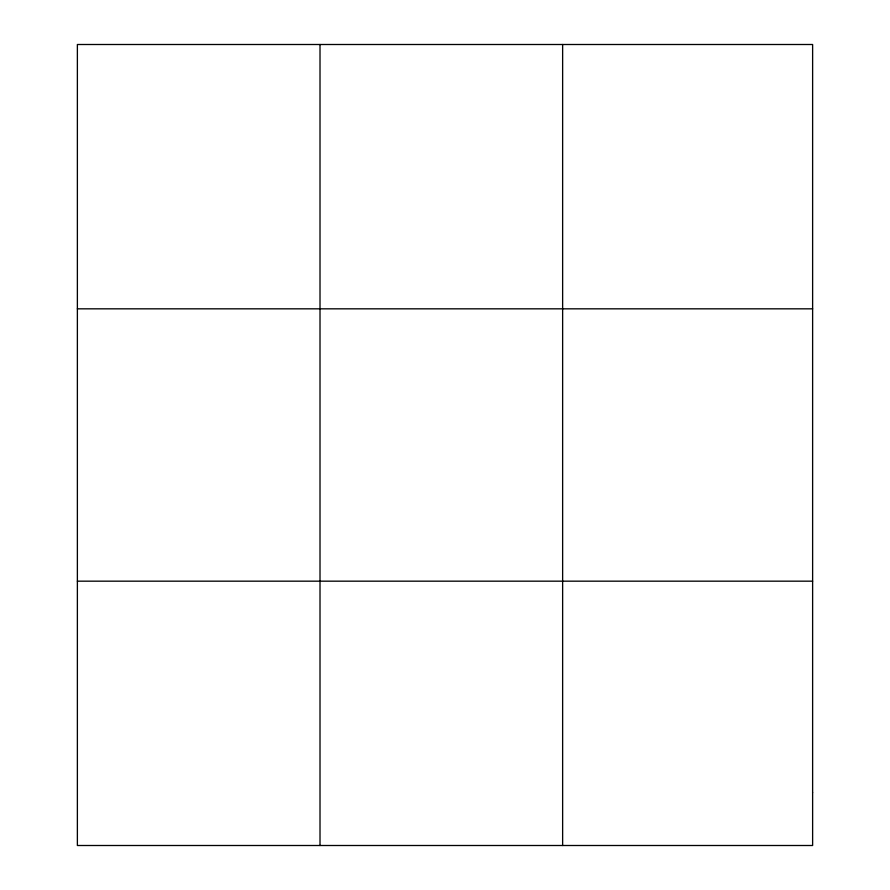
<?xml version="1.0" encoding="UTF-8"?>
<svg xmlns="http://www.w3.org/2000/svg" width="890" height="890" viewBox="0 0 890 890"><rect width="100%" height="100%" fill="white"/><g stroke="black" fill="none" stroke-linecap="round" stroke-linejoin="round"><path stroke-width="1.33" d="M320.011 44.5L320.011 845.5M562.636 44.5L562.636 845.5M77.374 308.83L812.626 308.83M77.374 581.17L812.626 581.17M812.626 792.634L812.626 845.5L77.374 845.5L77.374 44.5L812.626 44.5L812.626 792.634"/></g></svg>
